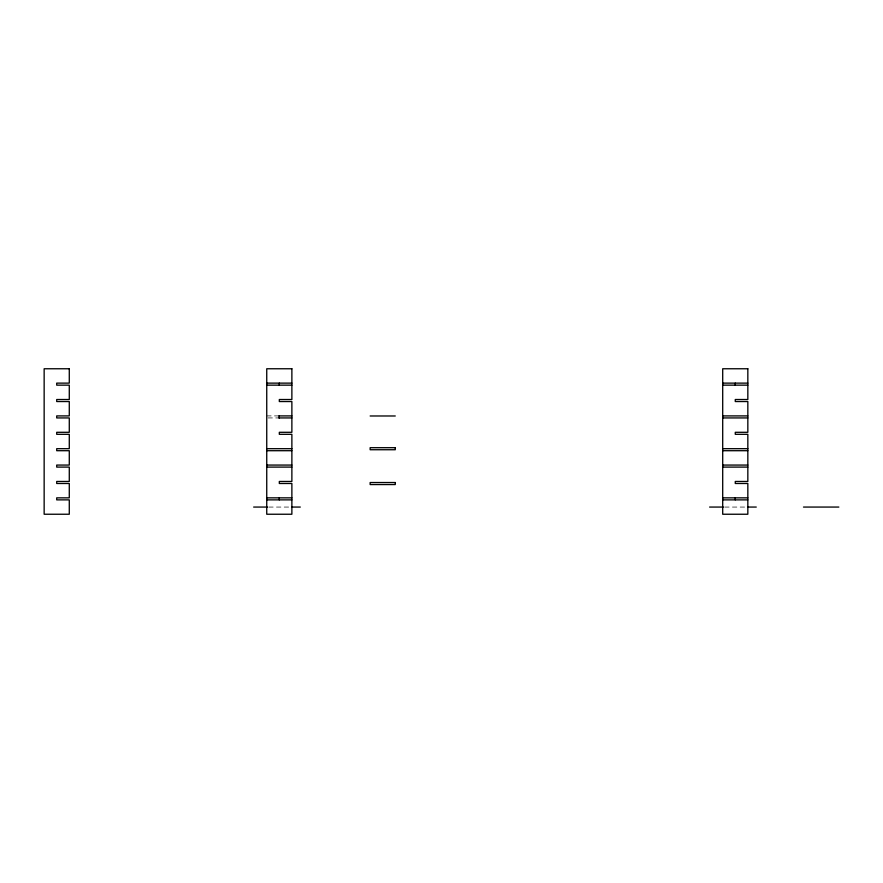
<?xml version="1.0" encoding="UTF-8"?>
<svg xmlns="http://www.w3.org/2000/svg" width="883" height="883" viewBox="0 0 883 883"><rect width="100%" height="100%" fill="white"/><g stroke="black" fill="none" stroke-linecap="round" stroke-linejoin="round"><path stroke-width="0.66" stroke-dasharray="4.42 3.31" d="M266.743 415.904L279.315 415.904M268.002 417.935L278.653 417.935M268.741 507.063L290.706 507.063M724.7 507.063L746.665 507.063"/><path stroke-width="1.32" d="M266.743 383.123L291.876 383.123M722.702 383.123L747.835 383.123M266.743 385.154L291.876 385.154M722.702 385.154L747.835 385.154M278.653 415.904L291.876 415.904M370.143 415.981L395.275 415.981M722.702 415.904L747.835 415.904M278.653 417.935L291.876 417.935M722.702 417.935L747.835 417.935M266.743 448.685L291.876 448.685M722.702 448.685L747.835 448.685M266.743 450.716L291.876 450.705M722.702 450.716L747.835 450.705M266.743 465.065L291.876 465.065M722.702 465.065L747.835 465.065M266.743 467.107L291.876 467.096M722.702 467.107L747.835 467.096M266.743 497.846L291.876 497.846M722.702 497.846L747.835 497.846M266.743 499.877L291.876 499.877M722.702 499.877L747.835 499.877M253.642 507.063L267.372 507.063M292.074 507.063L300.308 507.063M709.601 507.063L723.332 507.063M748.033 507.063L756.278 507.063M803.486 507.063L838.85 507.063M735.274 383.123L735.274 385.154M735.274 497.846L735.274 499.877M279.315 383.123L279.315 385.154M279.315 415.904L279.315 417.935M279.315 497.846L279.315 499.877M69.282 368.763L44.15 368.763L44.15 514.237L69.282 514.237L69.282 499.877L56.711 499.877L56.711 497.846L69.282 497.846L69.282 483.487L56.711 483.487L56.711 481.456L69.282 481.456L69.282 467.096L56.711 467.096L56.711 465.065L69.282 465.065L69.282 450.705L56.711 450.705L56.711 448.685L69.282 448.685L69.282 434.315L56.711 434.315L56.711 432.295L69.282 432.295L69.282 417.935L56.711 417.935L56.711 415.904L69.282 415.904L69.282 401.544L56.711 401.544L56.711 399.513L69.282 399.513L69.282 385.154L56.711 385.154L56.711 383.123L69.282 383.123L69.282 368.763M291.876 368.763L266.743 368.763L266.743 514.237L291.876 514.237L291.876 483.487L279.315 483.487L279.315 481.456L291.876 481.456L291.876 434.315L279.315 434.315L279.315 432.295L291.876 432.295L291.876 401.544L279.315 401.544L279.315 399.513L291.876 399.513L291.876 368.763M747.835 368.763L722.702 368.763L722.702 514.237L747.835 514.237L747.835 483.487L735.274 483.487L735.274 481.456L747.835 481.456L747.835 434.315L735.274 434.315L735.274 432.295L747.835 432.295L747.835 401.544L735.274 401.544L735.274 399.513L747.835 399.513L747.835 368.763M395.275 447.692L370.143 447.692L370.143 449.734L395.275 449.734L395.275 447.692M395.275 482.526L370.143 482.526L370.143 484.557L395.275 484.557L395.275 482.526"/></g></svg>
